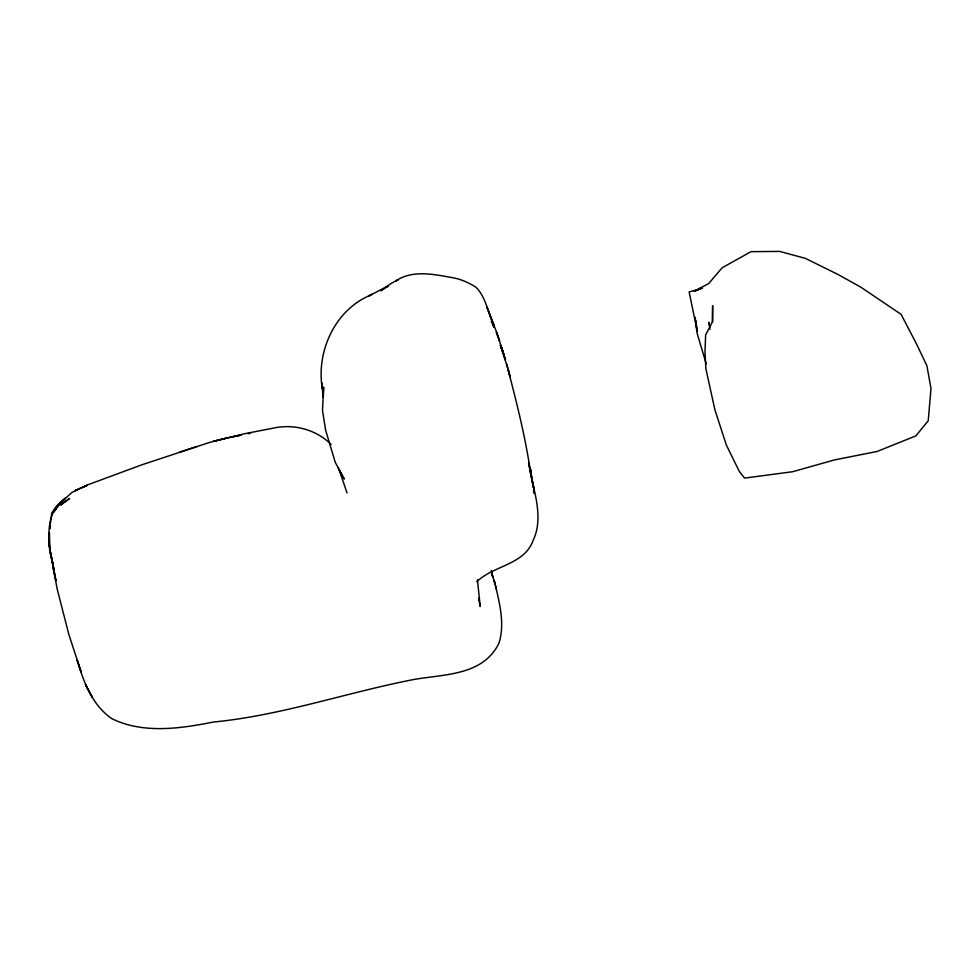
<?xml version="1.0" encoding="UTF-8"?>
<svg xmlns="http://www.w3.org/2000/svg" width="980" height="980" viewBox="0 0 980 980"><rect width="100%" height="100%" fill="white"/><g stroke="black" fill="none" stroke-linecap="round" stroke-linejoin="round"><path stroke-width="1.47" d="M712.57 322.285L712.632 305.589L712.46 321.734L705.637 334.891L704.963 352.028L705.87 368.639L714.886 409.775L726.364 445.067L739.312 471.429L744.567 478.105L792.649 471.723L834.433 459.926L877.1 451.486L915.835 435.904L928.219 420.812L931 388.509L926.909 365.81L916.802 344.543L901.098 314.335L860.746 287.115L837.814 274.375L805.229 258.316L779.664 251.419L751.023 251.652L722.138 267.773L708.712 283.551L694.22 291.219L698.385 289.945M49.38 536.832L49.87 551.581L53.925 569.931L50.005 549.878L55.946 580.809L52.577 562.74L54.218 573.704M49.49 532.838L49.319 546.387L49.049 538.939L49.723 549.719L53.239 564.921M49.711 528.453L51.769 512.871L56.142 506.77L72.042 492.377L86.681 485.223L141.34 464.986L209.279 442.519L244.081 433.822L272.207 428.358C293.118 423.409 315.817 429.252 331.13 444.454M50.2 528.514L50.47 525.745M53.961 511.866L56.35 508.13L53.974 511.879M55.517 509.343L65.452 498.085C48.008 510.2 47.714 530.548 49.723 549.719M372.216 294.208L368.982 295.887L387.639 286.221L380.975 290.766L391.302 283.343L398.235 279.704L395.246 281.334C411.404 269.843 432.572 274.045 450.751 277.377C459.804 278.639 468.33 282.375 475.986 287.25C486.19 297.504 487.954 313.282 494.177 325.911L486.913 307.144L496.468 331.791L505.496 360.003L501.135 347.055M476.844 581.691C493.589 565.35 524.165 565.08 533.059 540.543C544.843 516.068 532.177 487.648 528.624 462.364L533.438 487.293M387.639 286.172L385.348 287.385L387.933 286.233M369.864 295.433C334.952 310.182 316.013 351.685 322.31 388.521L322.028 382.984L322.935 396.777M179.94 452.086L196.882 446.476M702.133 288.402L689.124 291.893L697.197 330.921L695.776 320.534M702.378 287.949L699.548 288.61L702.476 287.936M238.348 435.696L241.117 435.132L229.59 437.46L236.891 435.99M248.026 433.711L250.402 433.258M340.329 472.617L344.323 479.061L335.283 462.389L325.666 430.33L322.506 410.498L323.608 387.076L323.314 397.023M338.21 467.913L342.094 475.962L339.19 469.898L347.018 492.916M341.04 473.769L342.094 475.962M491.262 321.171L493.957 327.136M492.475 323.78L493.981 327.198M500.29 345.254L507.763 368.051M501.454 347.863L503.071 351.783M501.38 347.79L503.72 353.89L500.609 345.046L503.267 352.886M478.51 598.278L480.225 606.522L477.407 579.633M491.629 572.345L495.268 584.95M706.237 363.862L697.16 333.47L695.151 317.361M492.009 573.839L491.666 572.688L492.658 576.779L491.311 570.654M506.574 363.69C516.154 400.82 525.929 438.256 531.074 476.231L530.633 469.273L533.218 487.109L533.169 483.091L533.328 485.97M494.128 580.234L495.28 584.778M495.623 586.163C499.874 604.734 504.884 624.713 498.906 643.346C481.67 678.025 439.212 673.628 407.276 680.806C342.51 693.914 279.312 715.719 213.138 722.064C180.332 728.655 143.325 733.959 112.137 718.83C92.328 705.551 83.447 681.737 77.077 659.773L81.022 671.729L68.808 634.342L57.281 589.384L53.337 569.013M494.459 581.606L496.456 589.348M709.875 326.585L708.81 322.163L710.035 329.292M530.805 474.063L534.272 490.282L533.586 487.036M533.586 490.233L533.72 493.161M62.953 503.095L60.834 505.031L69.531 498.502L62.953 503.095M83.472 486.987L74.897 490.686L87.122 485.431L83.472 486.987M224.053 438.66L213.432 441.294L228.144 437.741L224.053 438.66M92.341 697.307L85.456 684.591L92.341 697.307M497.791 335.895L496.346 332.245L499.641 340.844L497.791 335.895M510.066 376.675L508.302 370.024L510.066 376.675"/></g></svg>
